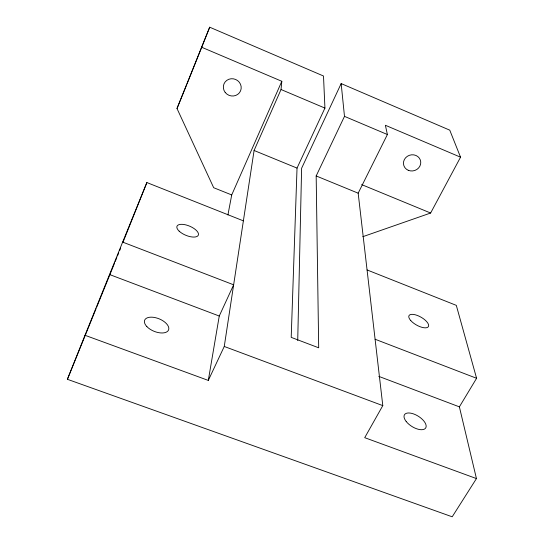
<?xml version="1.0" encoding="UTF-8"?>
<svg xmlns="http://www.w3.org/2000/svg" width="544" height="544" viewBox="0 0 544 544"><rect width="100%" height="100%" fill="white"/><g stroke="black" fill="none" stroke-linecap="round" stroke-linejoin="round"><path stroke-width="0.82" d="M297.724 340.53L301.614 168.252L341.156 83.579L449.759 130.159L460.544 157.189L430.624 213.024L362.8 236.694M227.916 214.968L231.717 194.942L213.683 187.714L176.997 108.514L209.698 27.2L323.503 76.01L324.931 108.086L297.031 168.096L291.203 337.368L318.696 347.8L316.173 175.95L344.488 116.362L341.156 83.579M367.071 269.94L456.307 305.361L476.592 378.291L459.381 406.851L476.449 478.577L452.2 516.8L67.408 379.304L84.993 335.281L208.304 380.419L224.257 346.467L254.089 150.484L281.037 89.515L281.819 81.287L201.538 47.185M208.304 380.419L219.259 316.03L233.641 284.811L122.645 242.1L84.993 335.281M122.835 242.658L146.873 182.553L243.372 220.85M187.075 83.742L209.698 27.2M67.408 379.304L96.098 308.611M96.737 307.04L114.594 263.051M115.233 261.48L116.824 257.55M117.463 255.979L118.735 252.838M119.694 250.485L120.652 248.125M122.645 242.1L146.873 182.553M176.997 108.514L186.755 84.524M231.717 194.942L281.819 81.287M476.449 478.577L364.718 437.675L382.792 405.62L358.17 193.181L387.389 134.518L385.376 125.27L460.544 157.189M224.257 346.467L382.792 405.62M109.664 274.577L219.259 316.03M378.78 376.366L459.381 406.851M375.095 339.238L476.592 378.291M254.089 150.484L297.031 168.096M316.173 175.95L358.17 193.181M361.658 184.606L430.624 213.024M281.037 89.515L324.931 108.086M344.488 116.362L387.389 134.518M146.853 326.577A12.913 6.725 22.2 0 0 167.872 331.044A12.913 6.725 22.2 0 0 155.108 317.594A12.913 6.725 22.2 0 0 146.853 326.577M406.218 421.532A12.505 6.038 32 0 0 425.272 428.502A12.505 6.038 32 0 0 413.78 413.998A12.505 6.038 32 0 0 406.218 421.532M225.223 92.466A8.996 8.595 22.5 0 0 240.557 90.882A8.996 8.595 22.5 0 0 231.044 78.764A8.996 8.595 22.5 0 0 225.223 92.466M408.252 170.286A8.711 8.051 -16.4 0 0 420.75 162.024A8.711 8.051 -16.4 0 0 407.313 156.325A8.711 8.051 -16.4 0 0 408.252 170.286M410.761 320.572A11.145 4.529 29.5 0 0 427.876 327.182A11.145 4.529 29.5 0 0 417.506 315.513A11.145 4.529 29.5 0 0 410.761 320.572M179.194 231.186A11.56 4.944 22.7 0 0 197.744 235.967A11.56 4.944 22.7 0 0 186.021 224.937A11.56 4.944 22.7 0 0 179.194 231.186"/></g></svg>
